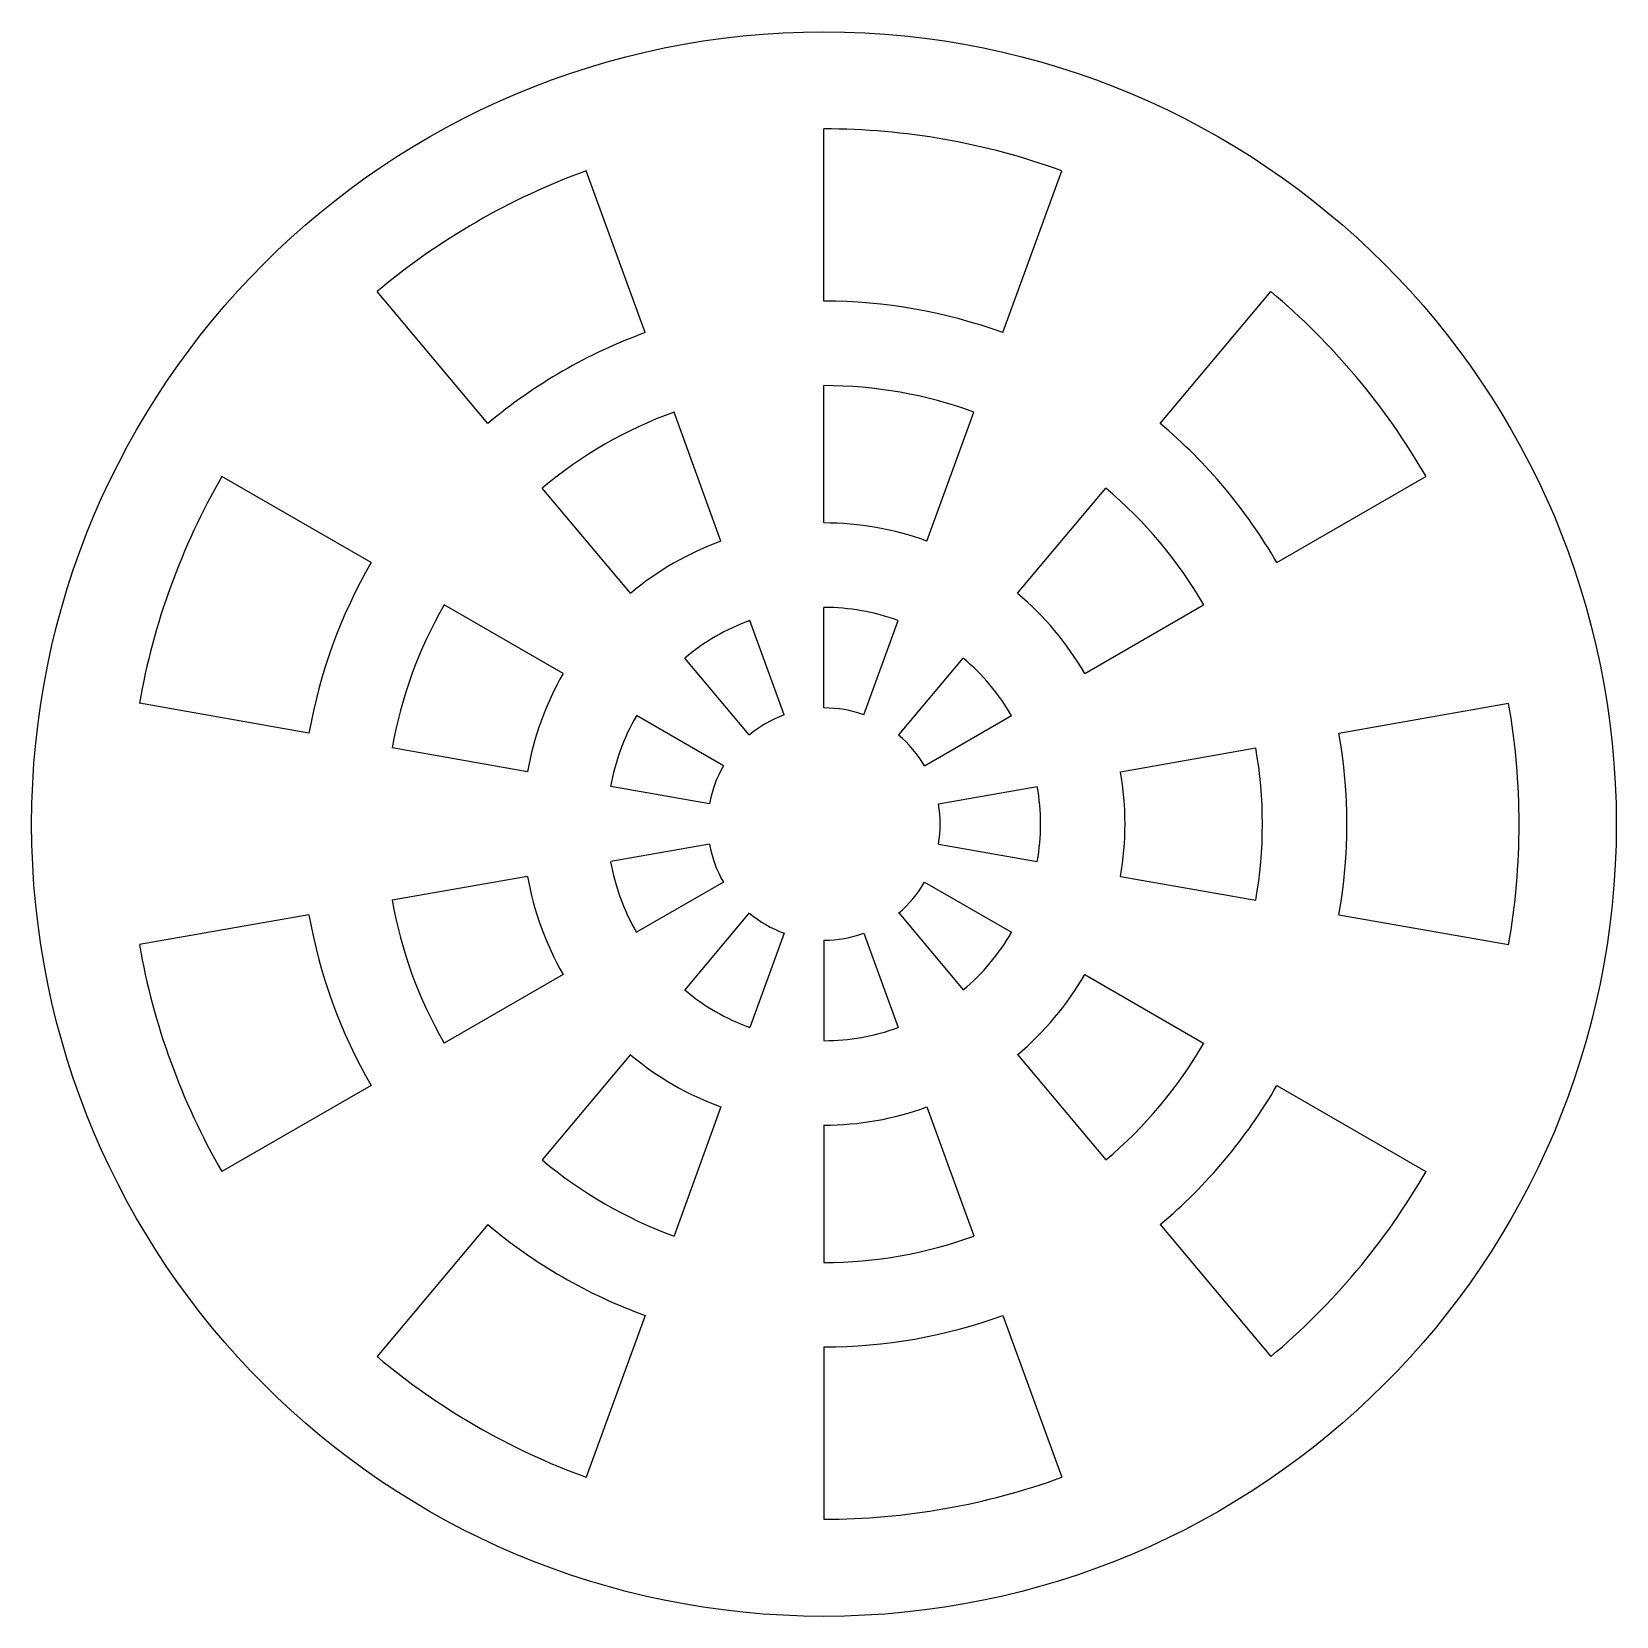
# Model space of a CAD drawing. Header units: millimetres. Extents: x -10149.971 to -10149.871, y -365.919 to -365.819.
import ezdxf

# ---------------------------------------------------------------- set-up
doc = ezdxf.new("R2010")
doc.units = ezdxf.units.MM
doc.layers.add('Tub_esgoto_caixas', color=2, linetype='Continuous')

msp = doc.modelspace()

# ---------------------------------------------------------------- linework, layer by layer
at = {"layer": 'Tub_esgoto_caixas', "color": 1}
for p, q in [((-10149.92052, -365.83564), (-10149.92052, -365.82477)), ((-10149.9318, -365.83763), (-10149.93552, -365.82742)), ((-10149.90923, -365.83763), (-10149.90551, -365.82742)), ((-10149.94173, -365.84336), (-10149.94871, -365.83503)), ((-10149.89931, -365.84336), (-10149.89232, -365.83503)), ((-10149.92052, -365.84964), (-10149.92052, -365.84097)), ((-10149.92702, -365.85078), (-10149.92998, -365.84264)), ((-10149.91402, -365.85078), (-10149.91106, -365.84264)), ((-10149.9491, -365.85214), (-10149.95851, -365.8467)), ((-10149.89194, -365.85214), (-10149.88253, -365.8467)), ((-10149.93273, -365.85408), (-10149.9383, -365.84744)), ((-10149.90831, -365.85408), (-10149.90273, -365.84744)), ((-10149.93697, -365.85914), (-10149.94448, -365.8548)), ((-10149.92052, -365.8613), (-10149.92052, -365.85497)), ((-10149.90406, -365.85914), (-10149.89656, -365.8548)), ((-10149.92303, -365.86175), (-10149.92519, -365.85579)), ((-10149.91801, -365.86175), (-10149.91584, -365.85579)), ((-10149.92523, -365.86302), (-10149.9293, -365.85817)), ((-10149.9158, -365.86302), (-10149.91173, -365.85817)), ((-10149.95302, -365.86291), (-10149.96372, -365.86102)), ((-10149.92687, -365.86497), (-10149.93235, -365.8618)), ((-10149.91417, -365.86497), (-10149.90868, -365.8618)), ((-10149.88802, -365.86291), (-10149.87732, -365.86102)), ((-10149.93923, -365.86534), (-10149.94776, -365.86383)), ((-10149.90181, -365.86534), (-10149.89327, -365.86383)), ((-10149.92774, -365.86736), (-10149.93398, -365.86626)), ((-10149.9133, -365.86736), (-10149.90706, -365.86626)), ((-10149.92774, -365.86991), (-10149.93398, -365.87101)), ((-10149.9133, -365.86991), (-10149.90706, -365.87101)), ((-10149.93923, -365.87194), (-10149.94776, -365.87344)), ((-10149.90181, -365.87194), (-10149.89327, -365.87344)), ((-10149.92687, -365.8723), (-10149.93235, -365.87547)), ((-10149.91417, -365.8723), (-10149.90868, -365.87547)), ((-10149.95302, -365.87437), (-10149.96372, -365.87625)), ((-10149.92523, -365.87425), (-10149.9293, -365.87911)), ((-10149.9158, -365.87425), (-10149.91173, -365.87911)), ((-10149.88802, -365.87437), (-10149.87732, -365.87625)), ((-10149.92303, -365.87553), (-10149.92519, -365.88148)), ((-10149.92052, -365.87597), (-10149.92052, -365.8823)), ((-10149.91801, -365.87553), (-10149.91584, -365.88148)), ((-10149.93697, -365.87814), (-10149.94448, -365.88247)), ((-10149.90406, -365.87814), (-10149.89656, -365.88247)), ((-10149.93273, -365.88319), (-10149.9383, -365.88983)), ((-10149.90831, -365.88319), (-10149.90273, -365.88983)), ((-10149.9491, -365.88514), (-10149.95851, -365.89057)), ((-10149.89194, -365.88514), (-10149.88253, -365.89057)), ((-10149.92702, -365.88649), (-10149.92998, -365.89463)), ((-10149.91402, -365.88649), (-10149.91106, -365.89463)), ((-10149.92052, -365.88764), (-10149.92052, -365.8963)), ((-10149.94173, -365.89392), (-10149.94871, -365.90224)), ((-10149.89931, -365.89392), (-10149.89232, -365.90224)), ((-10149.9318, -365.89965), (-10149.93552, -365.90986)), ((-10149.90923, -365.89965), (-10149.90551, -365.90986)), ((-10149.92052, -365.90164), (-10149.92052, -365.9125))]:
    msp.add_line(p, q, dxfattribs=at)
at = {"layer": 'Tub_esgoto_caixas'}
msp.add_circle((-10149.92052, -365.86864), 0.05, dxfattribs=at)
at = {"layer": 'Tub_esgoto_caixas', "color": 1}
for radius, start, end in [(0.04387, 70, 90), (0.04387, 110, 130), (0.033, 70, 90), (0.04387, 30, 50), (0.033, 110, 130), (0.02767, 70, 90), (0.02767, 110, 130), (0.033, 30, 50), (0.04387, 150, 170), (0.02767, 30, 50), (0.019, 70, 90), (0.019, 110, 130), (0.033, 150, 170), (0.02767, 150, 170), (0.01367, 70, 90), (0.019, 30, 50), (0.01367, 110, 130), (0.01367, 30, 50), (0.019, 150, 170), (0.01367, 150, 170), (0.00733, 110, 130), (0.00733, 70, 90), (0.04387, 350, 10), (0.033, 350, 10), (0.00733, 30, 50), (0.02767, 350, 10), (0.00733, 150, 170), (0.019, 350, 10), (0.01367, 350, 10), (0.00733, 350, 10), (0.00733, 190, 210), (0.019, 190, 210), (0.01367, 190, 210), (0.00733, 310, 330), (0.02767, 190, 210), (0.033, 190, 210), (0.00733, 230, 250), (0.00733, 270, 290), (0.01367, 310, 330), (0.04387, 190, 210), (0.019, 310, 330), (0.01367, 230, 250), (0.01367, 270, 290), (0.02767, 310, 330), (0.019, 230, 250), (0.033, 310, 330), (0.019, 270, 290), (0.02767, 230, 250), (0.04387, 310, 330), (0.033, 230, 250), (0.02767, 270, 290), (0.033, 270, 290), (0.04387, 230, 250), (0.04387, 270, 290)]:
    msp.add_arc((-10149.92052, -365.86864), radius, start, end, dxfattribs=at)

doc.saveas('drawing.dxf')
